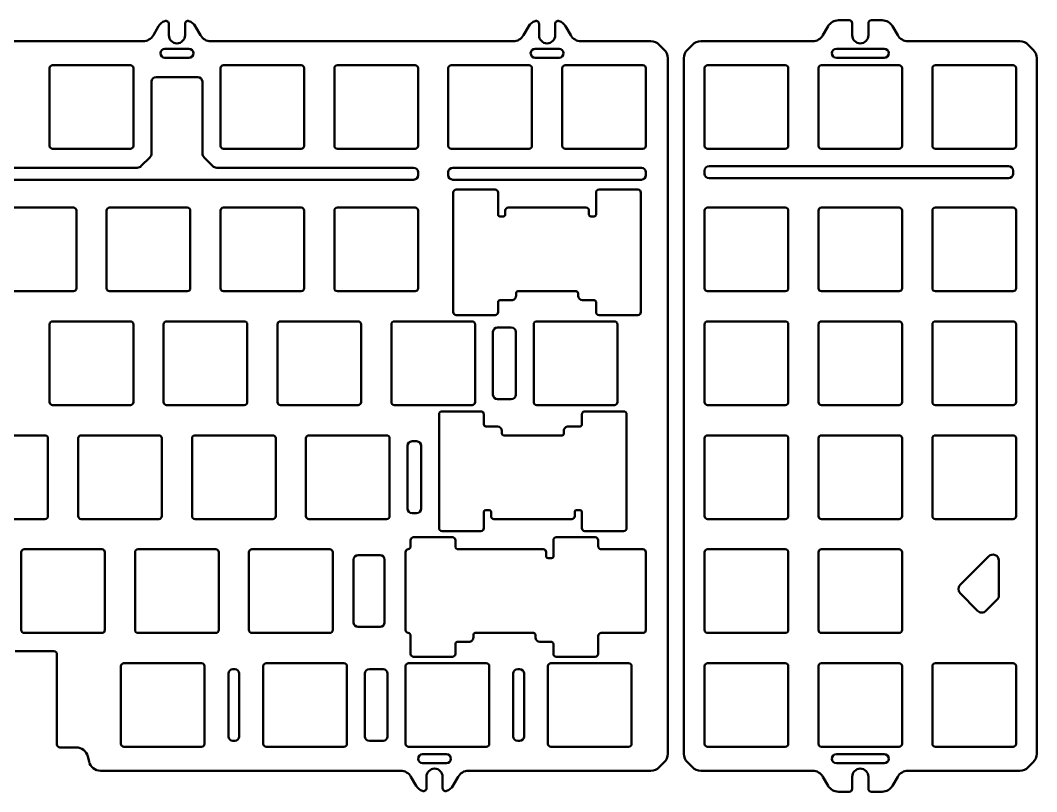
# Model space of a CAD drawing. Header units: millimetres. Extents: x 39 to 389, y 104 to 233.
# Drawn here: x 218.9 to 388.9, y 104.3 to 233.3 of the extents above; entities that cross this region are included whole.
import ezdxf

# ---------------------------------------------------------------- set-up
doc = ezdxf.new("R2010")
doc.units = ezdxf.units.MM
doc.header["$LTSCALE"] = 0.75
doc.layers.add('Visible', color=7, linetype='Continuous', lineweight=50)

msp = doc.modelspace()

# ---------------------------------------------------------------- linework, layer by layer
at = {"layer": 'Visible'}
for p, q in [((357.529318, 233.336455), (355.724618, 233.336455)), ((363.034019, 233.336455), (361.229318, 233.336455)), ((242.001968, 232.336455), (241.135943, 230.836455)), ((243.729318, 230.836455), (243.729318, 232.748998)), ((246.429318, 232.748998), (246.429318, 230.836455)), ((249.022694, 230.836455), (248.156669, 232.336455)), ((303.914968, 232.336455), (303.048943, 230.836455)), ((305.642318, 230.836455), (305.642318, 232.748998)), ((308.342318, 232.748998), (308.342318, 230.836455)), ((310.935694, 230.836455), (310.069669, 232.336455)), ((353.992567, 232.336455), (353.126542, 230.836455)), ((358.029318, 230.836455), (358.029318, 232.836455)), ((360.729318, 232.836455), (360.729318, 230.836455)), ((365.632095, 230.836455), (364.76607, 232.336455)), ((239.403892, 229.836455), (165.030495, 229.836455)), ((301.316892, 229.836455), (250.754745, 229.836455)), ((324.338891, 229.836455), (312.667745, 229.836455)), ((351.394491, 229.836455), (332.707746, 229.836455)), ((386.050641, 229.836455), (367.364146, 229.836455)), ((243.079318, 228.586455), (247.079318, 228.586455)), ((304.992318, 228.586455), (308.992318, 228.586455)), ((326.581532, 228.422242), (325.753105, 229.250669)), ((331.293532, 229.250669), (330.465105, 228.422242)), ((355.379318, 228.586455), (363.379318, 228.586455)), ((388.293282, 228.422242), (387.464855, 229.250669)), ((247.079318, 227.086455), (243.079318, 227.086455)), ((308.992318, 227.086455), (304.992318, 227.086455)), ((327.167318, 110.665382), (327.167318, 227.008028)), ((329.879318, 227.008028), (329.879318, 110.665382)), ((363.379318, 227.086455), (355.379318, 227.086455)), ((388.879068, 227.008028), (388.879068, 110.665382)), ((223.792068, 212.342955), (223.792068, 225.342955)), ((224.292068, 225.842955), (237.292068, 225.842955)), ((237.792068, 225.342955), (237.792068, 212.342955)), ((252.367068, 212.342955), (252.367068, 225.342955)), ((252.867068, 225.842955), (265.867068, 225.842955)), ((266.367068, 225.342955), (266.367068, 212.342955)), ((271.417068, 212.342955), (271.417068, 225.342955)), ((271.917068, 225.842955), (284.917068, 225.842955)), ((285.417068, 225.342955), (285.417068, 212.342955)), ((290.467068, 212.342955), (290.467068, 225.342955)), ((290.967068, 225.842955), (303.967068, 225.842955)), ((304.467068, 225.342955), (304.467068, 212.342955)), ((309.517068, 212.342955), (309.517068, 225.342955)), ((310.017068, 225.842955), (323.017068, 225.842955)), ((323.517068, 225.342955), (323.517068, 212.342955)), ((333.329568, 212.342955), (333.329568, 225.342955)), ((333.829568, 225.842955), (346.829568, 225.842955)), ((347.329568, 225.342955), (347.329568, 212.342955)), ((352.379568, 212.342955), (352.379568, 225.342955)), ((352.879568, 225.842955), (365.879568, 225.842955)), ((366.379568, 225.342955), (366.379568, 212.342955)), ((371.429568, 212.342955), (371.429568, 225.342955)), ((371.929568, 225.842955), (384.929568, 225.842955)), ((385.429568, 225.342955), (385.429568, 212.342955)), ((240.830068, 211.100919), (240.830068, 223.092955)), ((241.580068, 223.842955), (248.580068, 223.842955)), ((249.330068, 223.092955), (249.330068, 211.100919)), ((237.292068, 211.842955), (224.292068, 211.842955)), ((265.867068, 211.842955), (252.867068, 211.842955)), ((284.917068, 211.842955), (271.917068, 211.842955)), ((303.967068, 211.842955), (290.967068, 211.842955)), ((323.017068, 211.842955), (310.017068, 211.842955)), ((346.829568, 211.842955), (333.829568, 211.842955)), ((365.879568, 211.842955), (352.879568, 211.842955)), ((384.929568, 211.842955), (371.929568, 211.842955)), ((240.537175, 210.393812), (239.122962, 208.979598)), ((251.037175, 208.979598), (249.622962, 210.393812)), ((205.492068, 208.686705), (238.415855, 208.686705)), ((251.744282, 208.686705), (284.667068, 208.686705)), ((285.417068, 207.936705), (285.417068, 207.436705)), ((290.467068, 207.436705), (290.467068, 207.936705)), ((291.217068, 208.686705), (322.767068, 208.686705)), ((323.517068, 207.936705), (323.517068, 207.436705)), ((333.329568, 207.686705), (333.329568, 208.186705)), ((334.079568, 208.936705), (384.179568, 208.936705)), ((384.929568, 208.186705), (384.929568, 207.686705)), ((284.667068, 206.686705), (205.492068, 206.686705)), ((322.767068, 206.686705), (291.217068, 206.686705)), ((384.179568, 206.936705), (334.079568, 206.936705)), ((291.304068, 184.530455), (291.304068, 204.530455)), ((291.804068, 205.030455), (298.304068, 205.030455)), ((298.804068, 204.530455), (298.804068, 200.830455)), ((315.180068, 200.830455), (315.180068, 204.530455)), ((315.680068, 205.030455), (322.180068, 205.030455)), ((322.680068, 204.530455), (322.680068, 184.530455)), ((214.767068, 202.030455), (227.767068, 202.030455)), ((228.267068, 201.530455), (228.267068, 188.530455)), ((233.317068, 188.530455), (233.317068, 201.530455)), ((233.817068, 202.030455), (246.817068, 202.030455)), ((247.317068, 201.530455), (247.317068, 188.530455)), ((252.367068, 188.530455), (252.367068, 201.530455)), ((252.867068, 202.030455), (265.867068, 202.030455)), ((266.367068, 201.530455), (266.367068, 188.530455)), ((271.417068, 188.530455), (271.417068, 201.530455)), ((271.917068, 202.030455), (284.917068, 202.030455)), ((285.417068, 201.530455), (285.417068, 188.530455)), ((299.992068, 200.830455), (299.992068, 201.530455)), ((300.492068, 202.030455), (313.492068, 202.030455)), ((313.992068, 201.530455), (313.992068, 200.830455)), ((333.329568, 188.530455), (333.329568, 201.530455)), ((333.829568, 202.030455), (346.829568, 202.030455)), ((347.329568, 201.530455), (347.329568, 188.530455)), ((352.379568, 188.530455), (352.379568, 201.530455)), ((352.879568, 202.030455), (365.879568, 202.030455)), ((366.379568, 201.530455), (366.379568, 188.530455)), ((371.429568, 188.530455), (371.429568, 201.530455)), ((371.929568, 202.030455), (384.929568, 202.030455)), ((385.429568, 201.530455), (385.429568, 188.530455)), ((299.692068, 200.530455), (299.104068, 200.530455)), ((314.292068, 200.530455), (314.880068, 200.530455)), ((227.767068, 188.030455), (214.767068, 188.030455)), ((246.817068, 188.030455), (233.817068, 188.030455)), ((265.867068, 188.030455), (252.867068, 188.030455)), ((284.917068, 188.030455), (271.917068, 188.030455)), ((301.804073, 187.730476), (301.804073, 187.280476)), ((311.880071, 188.030455), (302.104074, 188.030455)), ((312.18007, 187.28046), (312.18007, 187.73046)), ((346.829568, 188.030455), (333.829568, 188.030455)), ((365.879568, 188.030455), (352.879568, 188.030455)), ((384.929568, 188.030455), (371.929568, 188.030455)), ((298.804068, 186.23048), (298.804068, 184.530455)), ((301.054071, 186.530477), (299.104071, 186.53048)), ((314.880068, 186.530456), (312.930068, 186.530459)), ((315.180068, 184.530455), (315.180068, 186.230455)), ((298.304068, 184.030455), (291.804068, 184.030455)), ((322.180068, 184.030455), (315.680068, 184.030455)), ((223.792068, 169.480455), (223.792068, 182.480455)), ((224.292068, 182.980455), (237.292068, 182.980455)), ((237.792068, 182.480455), (237.792068, 169.480455)), ((242.842068, 169.480455), (242.842068, 182.480455)), ((243.342068, 182.980455), (256.342068, 182.980455)), ((256.842068, 182.480455), (256.842068, 169.480455)), ((261.892068, 169.480455), (261.892068, 182.480455)), ((262.392068, 182.980455), (275.392068, 182.980455)), ((275.892068, 182.480455), (275.892068, 169.480455)), ((280.942068, 169.480455), (280.942068, 182.480455)), ((281.442068, 182.980455), (294.442068, 182.980455)), ((294.942068, 182.480455), (294.942068, 169.480455)), ((298.692068, 181.980455), (301.004568, 181.980455)), ((304.754568, 169.480455), (304.754568, 182.480455)), ((305.254568, 182.980455), (318.254568, 182.980455)), ((318.754568, 182.480455), (318.754568, 169.480455)), ((333.329568, 169.480455), (333.329568, 182.480455)), ((333.829568, 182.980455), (346.829568, 182.980455)), ((347.329568, 182.480455), (347.329568, 169.480455)), ((352.379568, 169.480455), (352.379568, 182.480455)), ((352.879568, 182.980455), (365.879568, 182.980455)), ((366.379568, 182.480455), (366.379568, 169.480455)), ((371.429568, 169.480455), (371.429568, 182.480455)), ((371.929568, 182.980455), (384.929568, 182.980455)), ((385.429568, 182.480455), (385.429568, 169.480455)), ((297.942068, 170.730455), (297.942068, 181.230455)), ((301.754568, 181.230455), (301.754568, 170.730455)), ((237.292068, 168.980455), (224.292068, 168.980455)), ((256.342068, 168.980455), (243.342068, 168.980455)), ((275.392068, 168.980455), (262.392068, 168.980455)), ((294.442068, 168.980455), (281.442068, 168.980455)), ((301.004568, 169.980455), (298.692068, 169.980455)), ((318.254568, 168.980455), (305.254568, 168.980455)), ((346.829568, 168.980455), (333.829568, 168.980455)), ((365.879568, 168.980455), (352.879568, 168.980455)), ((384.929568, 168.980455), (371.929568, 168.980455)), ((288.922818, 148.430455), (288.922818, 167.430455)), ((289.422818, 167.930455), (295.922818, 167.930455)), ((296.422818, 167.430455), (296.42282, 165.730461)), ((312.798818, 165.730436), (312.798818, 167.430455)), ((313.298818, 167.930455), (319.798818, 167.930455)), ((320.298818, 167.430455), (320.298818, 148.430455)), ((296.72282, 165.430461), (298.67282, 165.430458)), ((310.548817, 165.430439), (312.498817, 165.430436)), ((210.004568, 163.930455), (223.004568, 163.930455)), ((223.504568, 163.430455), (223.504568, 150.430455)), ((228.554568, 150.430455), (228.554568, 163.430455)), ((229.054568, 163.930455), (242.054568, 163.930455)), ((242.554568, 163.430455), (242.554568, 150.430455)), ((247.604568, 150.430455), (247.604568, 163.430455)), ((248.104568, 163.930455), (261.104568, 163.930455)), ((261.604568, 163.430455), (261.604568, 150.430455)), ((266.654568, 150.430455), (266.654568, 163.430455)), ((267.154568, 163.930455), (280.154568, 163.930455)), ((280.654568, 163.430455), (280.654568, 150.430455)), ((299.422819, 164.680457), (299.422818, 164.230457)), ((299.722818, 163.930456), (309.501708, 163.930455)), ((309.798815, 164.230441), (309.798816, 164.680441)), ((333.329568, 150.430455), (333.329568, 163.430455)), ((333.829568, 163.930455), (346.829568, 163.930455)), ((347.329568, 163.430455), (347.329568, 150.430455)), ((352.379568, 150.430455), (352.379568, 163.430455)), ((352.879568, 163.930455), (365.879568, 163.930455)), ((366.379568, 163.430455), (366.379568, 150.430455)), ((371.429568, 150.430455), (371.429568, 163.430455)), ((371.929568, 163.930455), (384.929568, 163.930455)), ((385.429568, 163.430455), (385.429568, 150.430455)), ((283.654568, 151.680455), (283.654568, 162.180455)), ((284.404568, 162.930455), (285.172818, 162.930455)), ((285.922818, 162.180455), (285.922818, 151.680455)), ((297.31082, 151.430461), (296.72282, 151.430461)), ((311.91082, 151.430461), (312.49882, 151.430461)), ((223.004568, 149.930455), (210.004568, 149.930455)), ((242.054568, 149.930455), (229.054568, 149.930455)), ((261.104568, 149.930455), (248.104568, 149.930455)), ((280.154568, 149.930455), (267.154568, 149.930455)), ((285.172818, 150.930455), (284.404568, 150.930455)), ((296.422819, 151.130461), (296.422818, 148.430455)), ((297.61082, 150.430461), (297.61082, 151.130461)), ((311.11082, 149.930455), (298.11082, 149.930455)), ((311.61082, 151.130461), (311.61082, 150.430461)), ((312.798818, 148.430455), (312.798819, 151.130461)), ((346.829568, 149.930455), (333.829568, 149.930455)), ((365.879568, 149.930455), (352.879568, 149.930455)), ((384.929568, 149.930455), (371.929568, 149.930455)), ((295.922818, 147.930455), (289.422818, 147.930455)), ((319.798818, 147.930455), (313.298818, 147.930455)), ((284.160318, 145.367081), (284.160318, 146.380455)), ((284.660318, 146.880455), (291.160318, 146.880455)), ((291.660318, 146.380455), (291.660318, 145.380455)), ((308.036318, 143.680455), (308.036318, 146.380455)), ((308.536318, 146.880455), (315.036318, 146.880455)), ((315.536318, 146.380455), (315.536318, 145.380455)), ((219.529568, 144.880455), (232.529568, 144.880455)), ((238.579568, 144.880455), (251.579568, 144.880455)), ((257.629568, 144.880455), (270.629568, 144.880455)), ((292.160318, 144.880455), (306.348318, 144.880455)), ((316.036318, 144.880455), (323.017068, 144.880455)), ((333.829568, 144.880455), (346.829568, 144.880455)), ((352.879568, 144.880455), (365.879568, 144.880455)), ((219.029568, 131.380455), (219.029568, 144.380455)), ((233.029568, 144.380455), (233.029568, 131.380455)), ((238.079568, 131.380455), (238.079568, 144.380455)), ((252.079568, 144.380455), (252.079568, 131.380455)), ((257.129568, 131.380455), (257.129568, 144.380455)), ((271.129568, 144.380455), (271.129568, 131.380455)), ((274.629568, 132.630455), (274.629568, 143.130455)), ((275.379568, 143.880455), (279.073318, 143.880455)), ((279.823318, 143.130455), (279.823318, 132.630455)), ((283.323318, 131.380455), (283.323318, 144.380455)), ((306.848318, 144.380455), (306.848318, 143.680455)), ((307.148318, 143.380455), (307.736318, 143.380455)), ((323.517068, 144.380455), (323.517068, 131.380455)), ((333.329568, 131.380455), (333.329568, 144.380455)), ((347.329568, 144.380455), (347.329568, 131.380455)), ((352.379568, 131.380455), (352.379568, 144.380455)), ((366.379568, 144.380455), (366.379568, 131.380455)), ((376.076353, 138.9271), (380.845863, 143.689295)), ((382.552427, 142.981646), (382.552427, 137.158747)), ((378.986373, 134.594467), (376.074923, 137.513232)), ((382.259534, 136.45164), (380.401473, 134.593579)), ((279.073318, 131.880455), (275.379568, 131.880455)), ((232.529568, 130.880455), (219.529568, 130.880455)), ((251.579568, 130.880455), (238.579568, 130.880455)), ((270.629568, 130.880455), (257.629568, 130.880455)), ((284.160318, 127.380455), (284.160318, 130.393829)), ((293.910321, 129.380477), (291.960321, 129.38048)), ((294.660323, 130.580476), (294.660323, 130.130476)), ((304.736321, 130.880455), (294.960324, 130.880455)), ((305.03632, 130.13046), (305.03632, 130.58046)), ((307.736318, 129.380456), (305.786318, 129.380459)), ((315.536318, 130.380455), (315.536318, 127.380455)), ((323.017068, 130.880455), (316.036318, 130.880455)), ((346.829568, 130.880455), (333.829568, 130.880455)), ((365.879568, 130.880455), (352.879568, 130.880455)), ((218.017068, 127.830455), (224.517068, 127.830455)), ((291.660318, 129.08048), (291.660318, 127.380455)), ((308.036318, 127.380455), (308.036318, 129.080455)), ((225.017068, 127.330455), (225.017068, 112.239396)), ((236.198318, 125.830455), (249.198318, 125.830455)), ((260.010818, 125.830455), (273.010818, 125.830455)), ((283.823318, 125.830455), (296.823318, 125.830455)), ((291.160318, 126.880455), (284.660318, 126.880455)), ((307.635818, 125.830455), (320.635818, 125.830455)), ((315.036318, 126.880455), (308.536318, 126.880455)), ((333.829568, 125.830455), (346.829568, 125.830455)), ((352.879568, 125.830455), (365.879568, 125.830455)), ((371.929568, 125.830455), (384.929568, 125.830455)), ((235.698318, 112.330455), (235.698318, 125.330455)), ((249.698318, 125.330455), (249.698318, 112.330455)), ((254.448318, 124.830455), (254.760818, 124.830455)), ((259.510818, 125.330455), (259.510818, 112.330455)), ((273.510818, 125.330455), (273.510818, 112.330455)), ((277.260818, 124.830455), (279.573318, 124.830455)), ((283.323318, 125.330455), (283.323318, 112.330455)), ((297.323318, 125.330455), (297.323318, 112.330455)), ((302.073318, 124.830455), (302.385818, 124.830455)), ((307.135818, 125.330455), (307.135818, 112.330455)), ((321.135818, 125.330455), (321.135818, 112.330455)), ((333.329568, 112.330455), (333.329568, 125.330455)), ((347.329568, 125.330455), (347.329568, 112.330455)), ((352.379568, 112.330455), (352.379568, 125.330455)), ((366.379568, 125.330455), (366.379568, 112.330455)), ((371.429568, 112.330455), (371.429568, 125.330455)), ((385.429568, 125.330455), (385.429568, 112.330455)), ((253.698318, 113.580455), (253.698318, 124.080455)), ((255.510818, 124.080455), (255.510818, 113.580455)), ((276.510818, 113.580455), (276.510818, 124.080455)), ((280.323318, 124.080455), (280.323318, 113.580455)), ((301.323318, 113.580455), (301.323318, 124.080455)), ((303.135818, 124.080455), (303.135818, 113.580455)), ((254.760818, 112.830455), (254.448318, 112.830455)), ((279.573318, 112.830455), (277.260818, 112.830455)), ((302.385818, 112.830455), (302.073318, 112.830455)), ((225.517068, 111.739396), (228.219665, 111.739396)), ((249.198318, 111.830455), (236.198318, 111.830455)), ((273.010818, 111.830455), (260.010818, 111.830455)), ((296.823318, 111.830455), (283.823318, 111.830455)), ((286.167318, 110.586955), (290.167318, 110.586955)), ((320.635818, 111.830455), (307.635818, 111.830455)), ((346.829568, 111.830455), (333.829568, 111.830455)), ((365.879568, 111.830455), (352.879568, 111.830455)), ((355.379318, 110.586955), (363.379318, 110.586955)), ((384.929568, 111.830455), (371.929568, 111.830455)), ((230.161912, 110.216551), (230.372392, 109.3598)), ((290.167318, 109.086955), (286.167318, 109.086955)), ((325.753105, 108.422742), (326.581532, 109.251169)), ((330.465105, 109.251169), (331.293532, 108.422742)), ((363.379318, 109.086955), (355.379318, 109.086955)), ((387.464855, 108.422742), (388.293282, 109.251169)), ((232.314638, 107.836955), (282.491892, 107.836955)), ((293.842745, 107.836955), (324.338891, 107.836955)), ((332.707746, 107.836955), (351.394491, 107.836955)), ((367.364146, 107.836955), (386.050641, 107.836955)), ((284.223943, 106.836955), (285.089968, 105.336955)), ((286.817318, 104.924412), (286.817318, 106.836955)), ((289.517318, 106.836955), (289.517318, 104.924412)), ((291.244669, 105.336955), (292.110694, 106.836955)), ((353.126542, 106.836955), (353.992567, 105.336955)), ((358.029318, 104.836955), (358.029318, 106.836955)), ((360.729318, 106.836955), (360.729318, 104.836955)), ((364.76607, 105.336955), (365.632095, 106.836955)), ((355.724618, 104.336955), (357.529318, 104.336955)), ((361.229318, 104.336955), (363.034019, 104.336955))]:
    msp.add_line(p, q, dxfattribs=at)
for centre, radius, start, end in [((243.734019, 231.336455), 2, 109.661772, 150), ((246.424618, 231.336455), 2, 30, 70.338228), ((305.647019, 231.336455), 2, 109.661772, 150), ((308.337618, 231.336455), 2, 30, 70.338228), ((357.529318, 232.836455), 0.5, 0, 90), ((361.229318, 232.836455), 0.5, 90, 180), ((239.403892, 231.836455), 2, 270, 330), ((250.754745, 231.836455), 2, 210, 270), ((301.316892, 231.836455), 2, 270, 330), ((312.667745, 231.836455), 2, 210, 270), ((324.338891, 227.836455), 2, 45, 90), ((332.707746, 227.836455), 2, 90, 135), ((351.394491, 231.836455), 2, 270, 330), ((367.364146, 231.836455), 2, 210, 270), ((386.050641, 227.836455), 2, 45, 90), ((325.167318, 227.008028), 2, 0, 45), ((331.879318, 227.008028), 2, 135, 180), ((386.879068, 227.008028), 2, 0, 45), ((241.580068, 223.092955), 0.75, 90, 180), ((248.580068, 223.092955), 0.75, 0, 90), ((284.667068, 207.936705), 0.75, 0, 90), ((284.667068, 207.436705), 0.75, 270, 0), ((291.217068, 207.936705), 0.75, 90, 180), ((291.217068, 207.436705), 0.75, 180, 270), ((322.767068, 207.936705), 0.75, 0, 90), ((322.767068, 207.436705), 0.75, 270, 0), ((334.079568, 208.186705), 0.75, 90, 180), ((334.079568, 207.686705), 0.75, 180, 270), ((384.179568, 208.186705), 0.75, 0, 90), ((384.179568, 207.686705), 0.75, 270, 0), ((299.104068, 200.830455), 0.3, 180, 270), ((299.692068, 200.830455), 0.3, 270, 0), ((300.492068, 201.530455), 0.5, 90, 180), ((313.492068, 201.530455), 0.5, 0, 90), ((314.292068, 200.830455), 0.3, 180, 270), ((314.880068, 200.830455), 0.3, 270, 0), ((302.104073, 187.730475), 0.3, 89.999911, 179.999911), ((311.88007, 187.73046), 0.3, 359.999911, 89.999911), ((299.104071, 186.23048), 0.3, 89.999911, 179.999911), ((314.880068, 186.230456), 0.3, 359.999974, 89.999911), ((291.804068, 184.530455), 0.5, 180, 270), ((298.304068, 184.530455), 0.5, 270, 0), ((315.680068, 184.530455), 0.5, 180, 270), ((322.180068, 184.530455), 0.5, 270, 0), ((298.692068, 181.230455), 0.75, 90, 180), ((301.004568, 181.230455), 0.75, 0, 90), ((298.692068, 170.730455), 0.75, 180, 270), ((301.004568, 170.730455), 0.75, 270, 0), ((289.422818, 167.430455), 0.5, 90, 180), ((295.922818, 167.430455), 0.5, 0, 90), ((313.298818, 167.430455), 0.5, 90, 180), ((319.798818, 167.430455), 0.5, 0, 90), ((296.722821, 165.730461), 0.3, 179.999911, 269.999911), ((312.498818, 165.730436), 0.3, 269.999911, 359.99996), ((299.722818, 164.230456), 0.3, 179.999911, 269.999911), ((309.498815, 164.230441), 0.3, 270.552449, 359.999911), ((284.404568, 162.180455), 0.75, 90, 180), ((285.172818, 162.180455), 0.75, 0, 90), ((284.404568, 151.680455), 0.75, 180, 270), ((285.172818, 151.680455), 0.75, 270, 0), ((296.72282, 151.130461), 0.3, 90, 180), ((297.31082, 151.130461), 0.3, 0, 90), ((311.91082, 151.130461), 0.3, 90, 180), ((312.49882, 151.130461), 0.3, 0, 90), ((298.11082, 150.430461), 0.5, 180, 270), ((311.11082, 150.430461), 0.5, 270, 0), ((283.660318, 145.367081), 0.5, 279.38107, 0), ((306.348318, 144.380455), 0.5, 0, 90), ((316.036318, 145.380455), 0.5, 180, 270), ((333.829568, 144.380455), 0.5, 90, 180), ((275.379568, 143.130455), 0.75, 90, 180), ((279.073318, 143.130455), 0.75, 0, 90), ((307.148318, 143.680455), 0.3, 180, 270), ((307.736318, 143.680455), 0.3, 270, 0), ((275.379568, 132.630455), 0.75, 180, 270), ((279.073318, 132.630455), 0.75, 270, 0), ((283.660318, 130.393829), 0.5, 0, 80.61893), ((291.960321, 129.08048), 0.3, 89.999911, 179.999911), ((294.960323, 130.580475), 0.3, 89.999911, 179.999911), ((304.73632, 130.58046), 0.3, 359.999911, 89.999911), ((307.736318, 129.080456), 0.3, 359.999974, 89.999911), ((316.036318, 130.380455), 0.5, 90, 180), ((224.517068, 127.330455), 0.5, 0, 90), ((260.010818, 125.330455), 0.5, 90, 180), ((283.823318, 125.330455), 0.5, 90, 180), ((284.660318, 127.380455), 0.5, 180, 270), ((291.160318, 127.380455), 0.5, 270, 0), ((307.635818, 125.330455), 0.5, 90, 180), ((308.536318, 127.380455), 0.5, 180, 270), ((315.036318, 127.380455), 0.5, 270, 0), ((260.010818, 112.330455), 0.5, 180, 270), ((283.823318, 112.330455), 0.5, 180, 270), ((307.635818, 112.330455), 0.5, 180, 270), ((325.167318, 110.665382), 2, 315, 0), ((331.879318, 110.665382), 2, 180, 225), ((386.879068, 110.665382), 2, 315, 0), ((232.314638, 109.836955), 2, 193.8026, 270), ((282.491892, 105.836955), 2, 30, 90), ((324.338891, 109.836955), 2, 270, 315), ((332.707746, 109.836955), 2, 225, 270), ((351.394491, 105.836955), 2, 30, 90), ((367.364146, 105.836955), 2, 90, 150), ((386.050641, 109.836955), 2, 270, 315), ((286.822019, 106.336955), 2, 210, 250.338228), ((286.317318, 104.924412), 0.5, 250.338228, 0), ((290.017318, 104.924412), 0.5, 180, 289.661772), ((289.512618, 106.336955), 2, 289.661772, 330), ((357.529318, 104.836955), 0.5, 270, 0), ((361.229318, 104.836955), 0.5, 180, 270)]:
    msp.add_arc(centre, radius, start, end, dxfattribs=at)
at = {"layer": 'Visible', "extrusion": (0, 0, -1)}
for centre, radius, start, end in [((-243.229318, 232.748998), 0.5, 70.338228, 180), ((-246.929318, 232.748998), 0.5, 0, 109.661772), ((-305.142318, 232.748998), 0.5, 70.338228, 180), ((-308.842318, 232.748998), 0.5, 0, 109.661772), ((-355.724618, 231.336455), 2, 30, 90), ((-363.034019, 231.336455), 2, 90, 150), ((-245.079318, 230.836455), 1.35, 180, 0), ((-306.992318, 230.836455), 1.35, 180, 0), ((-359.379318, 230.836455), 1.35, 180, 0), ((-243.079318, 227.836455), 0.75, 270, 90), ((-247.079318, 227.836455), 0.75, 90, 270), ((-304.992318, 227.836455), 0.75, 270, 90), ((-308.992318, 227.836455), 0.75, 90, 270), ((-355.379318, 227.836455), 0.75, 270, 90), ((-363.379318, 227.836455), 0.75, 90, 270), ((-224.292068, 225.342955), 0.5, 0, 90), ((-237.292068, 225.342955), 0.5, 90, 180), ((-252.867068, 225.342955), 0.5, 0, 90), ((-265.867068, 225.342955), 0.5, 90, 180), ((-271.917068, 225.342955), 0.5, 0, 90), ((-284.917068, 225.342955), 0.5, 90, 180), ((-290.967068, 225.342955), 0.5, 0, 90), ((-303.967068, 225.342955), 0.5, 90, 180), ((-310.017068, 225.342955), 0.5, 0, 90), ((-323.017068, 225.342955), 0.5, 90, 180), ((-333.829568, 225.342955), 0.5, 0, 90), ((-346.829568, 225.342955), 0.5, 90, 180), ((-352.879568, 225.342955), 0.5, 0, 90), ((-365.879568, 225.342955), 0.5, 90, 180), ((-371.929568, 225.342955), 0.5, 0, 90), ((-384.929568, 225.342955), 0.5, 90, 180), ((-224.292068, 212.342955), 0.5, 270, 0), ((-237.292068, 212.342955), 0.5, 180, 270), ((-239.830068, 211.100919), 1, 180, 225), ((-250.330068, 211.100919), 1, 315, 0), ((-252.867068, 212.342955), 0.5, 270, 0), ((-265.867068, 212.342955), 0.5, 180, 270), ((-271.917068, 212.342955), 0.5, 270, 0), ((-284.917068, 212.342955), 0.5, 180, 270), ((-290.967068, 212.342955), 0.5, 270, 0), ((-303.967068, 212.342955), 0.5, 180, 270), ((-310.017068, 212.342955), 0.5, 270, 0), ((-323.017068, 212.342955), 0.5, 180, 270), ((-333.829568, 212.342955), 0.5, 270, 0), ((-346.829568, 212.342955), 0.5, 180, 270), ((-352.879568, 212.342955), 0.5, 270, 0), ((-365.879568, 212.342955), 0.5, 180, 270), ((-371.929568, 212.342955), 0.5, 270, 0), ((-384.929568, 212.342955), 0.5, 180, 270), ((-238.415855, 209.686705), 1, 225, 270), ((-251.744282, 209.686705), 1, 270, 315), ((-291.804068, 204.530455), 0.5, 0, 90), ((-298.304068, 204.530455), 0.5, 90, 180), ((-315.680068, 204.530455), 0.5, 0, 90), ((-322.180068, 204.530455), 0.5, 90, 180), ((-227.767068, 201.530455), 0.5, 90, 180), ((-233.817068, 201.530455), 0.5, 0, 90), ((-246.817068, 201.530455), 0.5, 90, 180), ((-252.867068, 201.530455), 0.5, 0, 90), ((-265.867068, 201.530455), 0.5, 90, 180), ((-271.917068, 201.530455), 0.5, 0, 90), ((-284.917068, 201.530455), 0.5, 90, 180), ((-333.829568, 201.530455), 0.5, 0, 90), ((-346.829568, 201.530455), 0.5, 90, 180), ((-352.879568, 201.530455), 0.5, 0, 90), ((-365.879568, 201.530455), 0.5, 90, 180), ((-371.929568, 201.530455), 0.5, 0, 90), ((-384.929568, 201.530455), 0.5, 90, 180), ((-227.767068, 188.530455), 0.5, 180, 270), ((-233.817068, 188.530455), 0.5, 270, 0), ((-246.817068, 188.530455), 0.5, 180, 270), ((-252.867068, 188.530455), 0.5, 270, 0), ((-265.867068, 188.530455), 0.5, 180, 270), ((-271.917068, 188.530455), 0.5, 270, 0), ((-284.917068, 188.530455), 0.5, 180, 270), ((-301.054073, 187.280477), 0.75, 180.000089, 270.000089), ((-312.93007, 187.280459), 0.75, 270.000089, 0.000089), ((-333.829568, 188.530455), 0.5, 270, 0), ((-346.829568, 188.530455), 0.5, 180, 270), ((-352.879568, 188.530455), 0.5, 270, 0), ((-365.879568, 188.530455), 0.5, 180, 270), ((-371.929568, 188.530455), 0.5, 270, 0), ((-384.929568, 188.530455), 0.5, 180, 270), ((-224.292068, 182.480455), 0.5, 0, 90), ((-237.292068, 182.480455), 0.5, 90, 180), ((-243.342068, 182.480455), 0.5, 0, 90), ((-256.342068, 182.480455), 0.5, 90, 180), ((-262.392068, 182.480455), 0.5, 0, 90), ((-275.392068, 182.480455), 0.5, 90, 180), ((-281.442068, 182.480455), 0.5, 0, 90), ((-294.442068, 182.480455), 0.5, 90, 180), ((-305.254568, 182.480455), 0.5, 0, 90), ((-318.254568, 182.480455), 0.5, 90, 180), ((-333.829568, 182.480455), 0.5, 0, 90), ((-346.829568, 182.480455), 0.5, 90, 180), ((-352.879568, 182.480455), 0.5, 0, 90), ((-365.879568, 182.480455), 0.5, 90, 180), ((-371.929568, 182.480455), 0.5, 0, 90), ((-384.929568, 182.480455), 0.5, 90, 180), ((-224.292068, 169.480455), 0.5, 270, 0), ((-237.292068, 169.480455), 0.5, 180, 270), ((-243.342068, 169.480455), 0.5, 270, 0), ((-256.342068, 169.480455), 0.5, 180, 270), ((-262.392068, 169.480455), 0.5, 270, 0), ((-275.392068, 169.480455), 0.5, 180, 270), ((-281.442068, 169.480455), 0.5, 270, 0), ((-294.442068, 169.480455), 0.5, 180, 270), ((-305.254568, 169.480455), 0.5, 270, 0), ((-318.254568, 169.480455), 0.5, 180, 270), ((-333.829568, 169.480455), 0.5, 270, 0), ((-346.829568, 169.480455), 0.5, 180, 270), ((-352.879568, 169.480455), 0.5, 270, 0), ((-365.879568, 169.480455), 0.5, 180, 270), ((-371.929568, 169.480455), 0.5, 270, 0), ((-384.929568, 169.480455), 0.5, 180, 270), ((-298.672819, 164.680458), 0.75, 90.000089, 180.000089), ((-310.548816, 164.680439), 0.75, 0.000089, 90.000089), ((-223.004568, 163.430455), 0.5, 90, 180), ((-229.054568, 163.430455), 0.5, 0, 90), ((-242.054568, 163.430455), 0.5, 90, 180), ((-248.104568, 163.430455), 0.5, 0, 90), ((-261.104568, 163.430455), 0.5, 90, 180), ((-267.154568, 163.430455), 0.5, 0, 90), ((-280.154568, 163.430455), 0.5, 90, 180), ((-333.829568, 163.430455), 0.5, 0, 90), ((-346.829568, 163.430455), 0.5, 90, 180), ((-352.879568, 163.430455), 0.5, 0, 90), ((-365.879568, 163.430455), 0.5, 90, 180), ((-371.929568, 163.430455), 0.5, 0, 90), ((-384.929568, 163.430455), 0.5, 90, 180), ((-223.004568, 150.430455), 0.5, 180, 270), ((-229.054568, 150.430455), 0.5, 270, 0), ((-242.054568, 150.430455), 0.5, 180, 270), ((-248.104568, 150.430455), 0.5, 270, 0), ((-261.104568, 150.430455), 0.5, 180, 270), ((-267.154568, 150.430455), 0.5, 270, 0), ((-280.154568, 150.430455), 0.5, 180, 270), ((-333.829568, 150.430455), 0.5, 270, 0), ((-346.829568, 150.430455), 0.5, 180, 270), ((-352.879568, 150.430455), 0.5, 270, 0), ((-365.879568, 150.430455), 0.5, 180, 270), ((-371.929568, 150.430455), 0.5, 270, 0), ((-384.929568, 150.430455), 0.5, 180, 270), ((-289.422818, 148.430455), 0.5, 270, 0), ((-295.922818, 148.430455), 0.5, 180, 270), ((-313.298818, 148.430455), 0.5, 270, 0), ((-319.798818, 148.430455), 0.5, 180, 270), ((-284.660318, 146.380455), 0.5, 0, 90), ((-291.160318, 146.380455), 0.5, 90, 180), ((-308.536318, 146.380455), 0.5, 0, 90), ((-315.036318, 146.380455), 0.5, 90, 180), ((-219.529568, 144.380455), 0.5, 0, 90), ((-232.529568, 144.380455), 0.5, 90, 180), ((-238.579568, 144.380455), 0.5, 0, 90), ((-251.579568, 144.380455), 0.5, 90, 180), ((-257.629568, 144.380455), 0.5, 0, 90), ((-270.629568, 144.380455), 0.5, 90, 180), ((-283.823318, 144.380455), 0.5, 0, 80.61893), ((-292.160318, 145.380455), 0.5, 270, 0), ((-323.017068, 144.380455), 0.5, 90, 180), ((-346.829568, 144.380455), 0.5, 90, 180), ((-352.879568, 144.380455), 0.5, 0, 90), ((-365.879568, 144.380455), 0.5, 90, 180), ((-381.552427, 142.981646), 1, 45.043972, 180), ((-376.782917, 138.219451), 1, 315.071889, 45.043972), ((-381.552427, 137.158747), 1, 180, 225), ((-379.694366, 135.300686), 1, 225, 315.071889), ((-219.529568, 131.380455), 0.5, 270, 0), ((-232.529568, 131.380455), 0.5, 180, 270), ((-238.579568, 131.380455), 0.5, 270, 0), ((-251.579568, 131.380455), 0.5, 180, 270), ((-257.629568, 131.380455), 0.5, 270, 0), ((-270.629568, 131.380455), 0.5, 180, 270), ((-283.823318, 131.380455), 0.5, 279.38107, 0), ((-323.017068, 131.380455), 0.5, 180, 270), ((-333.829568, 131.380455), 0.5, 270, 0), ((-346.829568, 131.380455), 0.5, 180, 270), ((-352.879568, 131.380455), 0.5, 270, 0), ((-365.879568, 131.380455), 0.5, 180, 270), ((-293.910323, 130.130477), 0.75, 180.000089, 270.000089), ((-305.78632, 130.130459), 0.75, 270.000089, 0.000089), ((-236.198318, 125.330455), 0.5, 0, 90), ((-249.198318, 125.330455), 0.5, 90, 180), ((-273.010818, 125.330455), 0.5, 90, 180), ((-296.823318, 125.330455), 0.5, 90, 180), ((-320.635818, 125.330455), 0.5, 90, 180), ((-333.829568, 125.330455), 0.5, 0, 90), ((-346.829568, 125.330455), 0.5, 90, 180), ((-352.879568, 125.330455), 0.5, 0, 90), ((-365.879568, 125.330455), 0.5, 90, 180), ((-371.929568, 125.330455), 0.5, 0, 90), ((-384.929568, 125.330455), 0.5, 90, 180), ((-254.448318, 124.080455), 0.75, 0, 90), ((-254.760818, 124.080455), 0.75, 90, 180), ((-277.260818, 124.080455), 0.75, 0, 90), ((-279.573318, 124.080455), 0.75, 90, 180), ((-302.073318, 124.080455), 0.75, 0, 90), ((-302.385818, 124.080455), 0.75, 90, 180), ((-225.517068, 112.239396), 0.5, 270, 0), ((-236.198318, 112.330455), 0.5, 270, 0), ((-249.198318, 112.330455), 0.5, 180, 270), ((-254.448318, 113.580455), 0.75, 270, 0), ((-254.760818, 113.580455), 0.75, 180, 270), ((-273.010818, 112.330455), 0.5, 180, 270), ((-277.260818, 113.580455), 0.75, 270, 0), ((-279.573318, 113.580455), 0.75, 180, 270), ((-296.823318, 112.330455), 0.5, 180, 270), ((-302.073318, 113.580455), 0.75, 270, 0), ((-302.385818, 113.580455), 0.75, 180, 270), ((-320.635818, 112.330455), 0.5, 180, 270), ((-333.829568, 112.330455), 0.5, 270, 0), ((-346.829568, 112.330455), 0.5, 180, 270), ((-352.879568, 112.330455), 0.5, 270, 0), ((-365.879568, 112.330455), 0.5, 180, 270), ((-371.929568, 112.330455), 0.5, 270, 0), ((-384.929568, 112.330455), 0.5, 180, 270), ((-228.219665, 109.739396), 2, 90, 166.1974), ((-286.167318, 109.836955), 0.75, 270, 90), ((-290.167318, 109.836955), 0.75, 90, 270), ((-355.379318, 109.836955), 0.75, 270, 90), ((-363.379318, 109.836955), 0.75, 90, 270), ((-288.167318, 106.836955), 1.35, 0, 180), ((-293.842745, 105.836955), 2, 30, 90), ((-359.379318, 106.836955), 1.35, 0, 180), ((-355.724618, 106.336955), 2, 270, 330), ((-363.034019, 106.336955), 2, 210, 270)]:
    msp.add_arc(centre, radius, start, end, dxfattribs=at)

doc.saveas('drawing.dxf')
